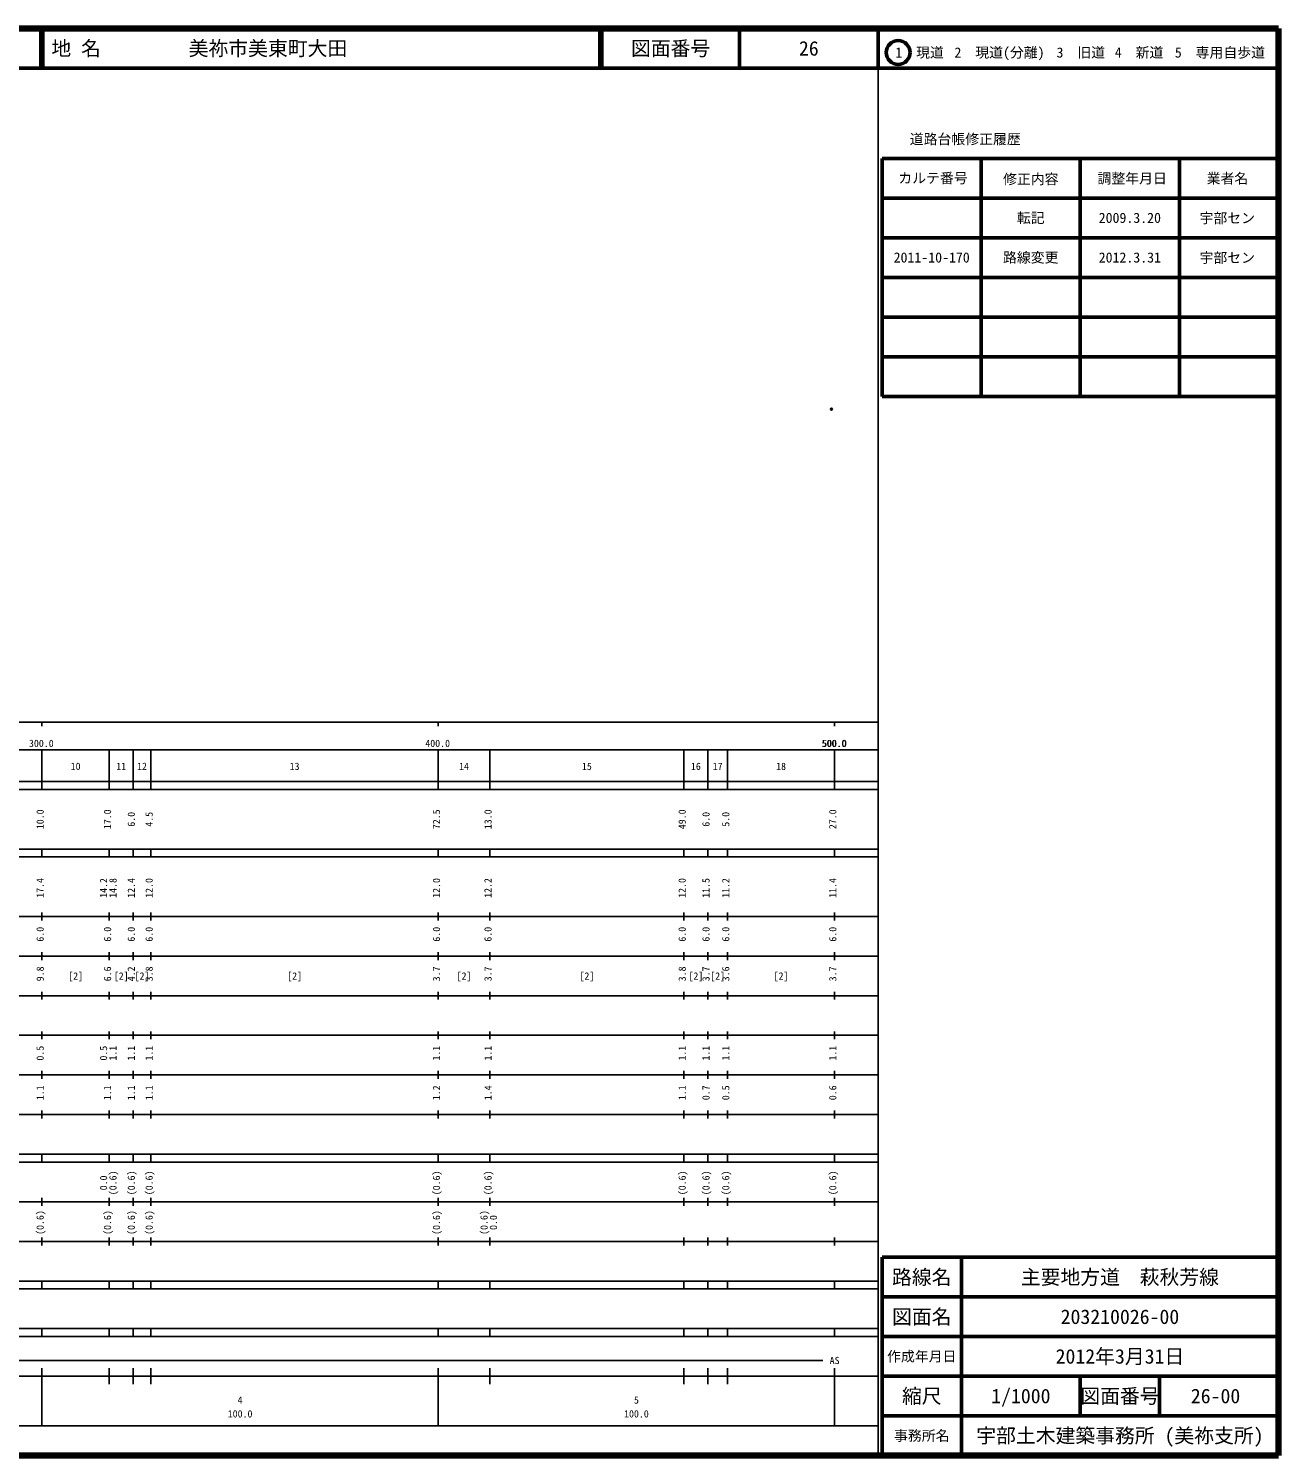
# Model space of a CAD drawing. Units: millimetres on the paper. Extents: x 40 to 680, y 20 to 380.
# Drawn here: x 364.6 to 680, y 20 to 380 of the extents above; entities that cross this region are included whole.
import ezdxf
from ezdxf.enums import TextEntityAlignment as Align

# ---------------------------------------------------------------- set-up
doc = ezdxf.new("R2010")
doc.units = ezdxf.units.MM
doc.header["$PDMODE"] = 32
doc.header["$PDSIZE"] = 0.5
doc.layers.add('M-OTRS', color=6, linetype='Continuous')
doc.layers.add('M-TTL-TXT', color=7, linetype='Continuous')
for name, color, linetype, lineweight in [('M-TTL', 2, 'Continuous', 140), ('M-TTL-BAND', 7, 'Continuous', 25), ('M-TTL-FRAM', 2, 'Continuous', 50), ('M-TTL-LINE', 7, 'Continuous', 50)]:
    doc.layers.add(name, color=color, linetype=linetype, lineweight=lineweight)
doc.styles.add('ＭＳ ゴシック', font='')
doc.styles.get('ＭＳ ゴシック').set_extended_font_data('MS Gothic')

msp = doc.modelspace()

# ---------------------------------------------------------------- linework, layer by layer
at = {"layer": 'M-OTRS'}
msp.add_point((567.203, 283.961), dxfattribs=at)
at = {"layer": 'M-TTL'}
for p, q in [((680, 380), (40, 380)), ((680, 20), (680, 380)), ((40, 20), (680, 20))]:
    msp.add_line(p, q, dxfattribs=at)
at = {"layer": 'M-TTL-BAND'}
for p, q in [((579, 20), (579, 370)), ((40, 205), (579, 205)), ((368, 205), (368, 204)), ((468, 205), (468, 204)), ((568, 205), (568, 204)), ((68, 198), (579, 198)), ((368, 188), (368, 198)), ((385, 188), (385, 198)), ((391, 188), (391, 198)), ((395.5, 188), (395.5, 198)), ((468, 188), (468, 198)), ((481, 188), (481, 198)), ((530, 188), (530, 198)), ((536, 188), (536, 198)), ((541, 188), (541, 198)), ((568, 188), (568, 198)), ((40, 190), (579, 190)), ((40, 188), (579, 188)), ((40, 173), (579, 173)), ((368, 171), (368, 173)), ((385, 171), (385, 173)), ((391, 171), (391, 173)), ((395.5, 171), (395.5, 173)), ((468, 171), (468, 173)), ((481, 171), (481, 173)), ((530, 171), (530, 173)), ((536, 171), (536, 173)), ((541, 171), (541, 173)), ((568, 171), (568, 173)), ((40, 171), (579, 171)), ((40, 156), (579, 156)), ((368, 155), (368, 157)), ((385, 155), (385, 157)), ((391, 155), (391, 157)), ((395.5, 155), (395.5, 157)), ((468, 155), (468, 157)), ((481, 155), (481, 157)), ((530, 155), (530, 157)), ((536, 155), (536, 157)), ((541, 155), (541, 157)), ((568, 155), (568, 157)), ((46, 146), (579, 146)), ((368, 145), (368, 147)), ((385, 145), (385, 147)), ((391, 145), (391, 147)), ((395.5, 145), (395.5, 147)), ((468, 145), (468, 147)), ((481, 145), (481, 147)), ((530, 145), (530, 147)), ((536, 145), (536, 147)), ((541, 145), (541, 147)), ((568, 145), (568, 147)), ((368, 135), (368, 137)), ((385, 135), (385, 137)), ((391, 135), (391, 137)), ((395.5, 135), (395.5, 137)), ((468, 135), (468, 137)), ((481, 135), (481, 137)), ((530, 135), (530, 137)), ((536, 135), (536, 137)), ((541, 135), (541, 137)), ((568, 135), (568, 137)), ((52, 136), (579, 136)), ((46, 126), (579, 126)), ((368, 125), (368, 127)), ((385, 125), (385, 127)), ((391, 125), (391, 127)), ((395.5, 125), (395.5, 127)), ((468, 125), (468, 127)), ((481, 125), (481, 127)), ((530, 125), (530, 127)), ((536, 125), (536, 127)), ((541, 125), (541, 127)), ((568, 125), (568, 127)), ((52, 116), (579, 116)), ((368, 115), (368, 117)), ((385, 115), (385, 117)), ((391, 115), (391, 117)), ((395.5, 115), (395.5, 117)), ((468, 115), (468, 117)), ((481, 115), (481, 117)), ((530, 115), (530, 117)), ((536, 115), (536, 117)), ((541, 115), (541, 117)), ((568, 115), (568, 117)), ((46, 106), (579, 106)), ((368, 105), (368, 107)), ((385, 105), (385, 107)), ((391, 105), (391, 107)), ((395.5, 105), (395.5, 107)), ((468, 105), (468, 107)), ((481, 105), (481, 107)), ((530, 105), (530, 107)), ((536, 105), (536, 107)), ((541, 105), (541, 107)), ((568, 105), (568, 107)), ((40, 96), (579, 96)), ((40, 94), (579, 94)), ((368, 94), (368, 96)), ((385, 94), (385, 96)), ((391, 94), (391, 96)), ((395.5, 94), (395.5, 96)), ((468, 94), (468, 96)), ((481, 94), (481, 96)), ((530, 94), (530, 96)), ((536, 94), (536, 96)), ((541, 94), (541, 96)), ((568, 94), (568, 96)), ((49, 84), (579, 84)), ((368, 83), (368, 85)), ((385, 83), (385, 85)), ((391, 83), (391, 85)), ((395.5, 83), (395.5, 85)), ((468, 83), (468, 85)), ((481, 83), (481, 85)), ((530, 83), (530, 85)), ((536, 83), (536, 85)), ((541, 83), (541, 85)), ((568, 83), (568, 85)), ((40, 74), (579, 74)), ((368, 73), (368, 75)), ((385, 73), (385, 75)), ((391, 73), (391, 75)), ((395.5, 73), (395.5, 75)), ((468, 73), (468, 75)), ((481, 73), (481, 75)), ((530, 73), (530, 75)), ((536, 73), (536, 75)), ((541, 73), (541, 75)), ((568, 73), (568, 75)), ((40, 64), (579, 64)), ((40, 62), (579, 62)), ((368, 62), (368, 64)), ((385, 62), (385, 64)), ((391, 62), (391, 64)), ((395.5, 62), (395.5, 64)), ((468, 62), (468, 64)), ((481, 62), (481, 64)), ((530, 62), (530, 64)), ((536, 62), (536, 64)), ((541, 62), (541, 64)), ((568, 62), (568, 64)), ((40, 52), (579, 52)), ((368, 50), (368, 52)), ((385, 50), (385, 52)), ((391, 50), (391, 52)), ((395.5, 50), (395.5, 52)), ((468, 50), (468, 52)), ((481, 50), (481, 52)), ((530, 50), (530, 52)), ((536, 50), (536, 52)), ((541, 50), (541, 52)), ((568, 50), (568, 52)), ((40, 50), (579, 50)), ((71, 44), (565, 44)), ((40, 40), (579, 40)), ((368, 27.5), (368, 42)), ((385, 38), (385, 42)), ((391, 38), (391, 42)), ((395.5, 38), (395.5, 42)), ((468, 27.5), (468, 42)), ((481, 38), (481, 42)), ((530, 38), (530, 42)), ((536, 38), (536, 42)), ((541, 38), (541, 42)), ((568, 27.5), (568, 42)), ((68, 27.5), (579, 27.5))]:
    msp.add_line(p, q, dxfattribs=at)
at = {"layer": 'M-TTL-FRAM'}
for p, q in [((580, 347.197), (580, 287.197)), ((580, 347.197), (680, 347.197)), ((580, 287.197), (680, 287.197)), ((680, 70), (580, 70)), ((580, 70), (580, 20))]:
    msp.add_line(p, q, dxfattribs=at)
at = {"layer": 'M-TTL-LINE'}
for p, q in [((367.75, 380), (367.75, 370)), ((368.25, 380), (368.25, 370)), ((508.747, 380), (508.747, 370)), ((509.247, 380), (509.247, 370)), ((543.997, 380), (543.997, 370)), ((579, 380), (579, 370)), ((40, 370), (680, 370)), ((605, 347.197), (605, 287.197)), ((630, 347.197), (630, 287.197)), ((655, 347.197), (655, 287.197)), ((580, 337.197), (680, 337.197)), ((580, 327.197), (680, 327.197)), ((580, 317.197), (680, 317.197)), ((580, 307.197), (680, 307.197)), ((580, 297.197), (680, 297.197)), ((600, 70), (600, 20)), ((680, 60), (580, 60)), ((680, 50), (580, 50)), ((680, 40), (580, 40)), ((630, 40), (630, 30)), ((650, 40), (650, 30)), ((680, 30), (580, 30))]:
    msp.add_line(p, q, dxfattribs=at)
msp.add_circle((584.031, 373.958), 3, dxfattribs=at)

# ---------------------------------------------------------------- texts
at = {"layer": 'M-TTL-BAND', "style": 'ＭＳ ゴシック'}
for s, p in [('300.0', (367.844, 198.195)), ('400.0', (467.844, 198.195)), ('500.0', (567.844, 198.195)), ('500.0', (568, 198.195)), ('10', (376.5, 192.405)), ('11', (388, 192.405)), ('12', (393.25, 192.405)), ('13', (431.75, 192.405)), ('14', (474.5, 192.405)), ('15', (505.5, 192.405)), ('16', (533, 192.405)), ('17', (538.5, 192.405)), ('18', (554.5, 192.405)), ('[2]', (376.5, 139.5)), ('[2]', (388, 139.5)), ('[2]', (393.25, 139.5)), ('[2]', (431.75, 139.5)), ('[2]', (474.5, 139.5)), ('[2]', (505.5, 139.5)), ('[2]', (533, 139.5)), ('[2]', (538.5, 139.5)), ('[2]', (554.5, 139.5)), ('AS', (568, 42.5)), ('4', (418, 32.523)), ('5', (518, 32.523)), ('100.0', (418, 29.033)), ('100.0', (518, 29.033))]:
    msp.add_text(s, height=1.833, dxfattribs=at).set_placement(p, align=Align.BOTTOM_CENTER)
for s, p in [('10.0', (369, 180.5)), ('17.0', (386, 180.5)), ('6.0', (392, 180.5)), ('4.5', (396.5, 180.5)), ('72.5', (469, 180.5)), ('13.0', (482, 180.5)), ('49.0', (531, 180.5)), ('6.0', (537, 180.5)), ('5.0', (542, 180.5)), ('27.0', (569, 180.5)), ('17.4', (369, 163.174)), ('14.2', (385, 163.174)), ('14.8', (387.37, 163.174)), ('12.4', (392, 163.174)), ('12.0', (396.5, 163.174)), ('12.0', (469, 163.174)), ('12.2', (482, 163.174)), ('12.0', (531, 163.174)), ('11.5', (537, 163.174)), ('11.2', (542, 163.174)), ('11.4', (569, 163.174)), ('6.0', (369, 151.5)), ('6.0', (386, 151.5)), ('6.0', (392, 151.5)), ('6.0', (396.5, 151.5)), ('6.0', (469, 151.5)), ('6.0', (482, 151.5)), ('6.0', (531, 151.5)), ('6.0', (537, 151.5)), ('6.0', (542, 151.5)), ('6.0', (569, 151.5)), ('9.8', (369, 141.5)), ('6.6', (386, 141.5)), ('4.2', (392, 141.5)), ('3.8', (396.5, 141.5)), ('3.7', (469, 141.5)), ('3.7', (482, 141.5)), ('3.8', (531, 141.5)), ('3.7', (537, 141.5)), ('3.6', (542, 141.5)), ('3.7', (569, 141.5)), ('0.5', (369, 121.5)), ('0.5', (385, 121.5)), ('1.1', (387.37, 121.5)), ('1.1', (392, 121.5)), ('1.1', (396.5, 121.5)), ('1.1', (469, 121.5)), ('1.1', (482, 121.5)), ('1.1', (531, 121.5)), ('1.1', (537, 121.5)), ('1.1', (542, 121.5)), ('1.1', (569, 121.5)), ('1.1', (369, 111.5)), ('1.1', (386, 111.5)), ('1.1', (392, 111.5)), ('1.1', (396.5, 111.5)), ('1.2', (469, 111.5)), ('1.4', (482, 111.5)), ('1.1', (531, 111.5)), ('0.7', (537, 111.5)), ('0.5', (542, 111.5)), ('0.6', (569, 111.5)), ('0.0', (385, 88.764)), ('(0.6)', (387.37, 88.764)), ('(0.6)', (392, 88.764)), ('(0.6)', (396.5, 88.764)), ('(0.6)', (469, 88.764)), ('(0.6)', (482, 88.764)), ('(0.6)', (531, 88.764)), ('(0.6)', (537, 88.764)), ('(0.6)', (542, 88.764)), ('(0.6)', (569, 88.764)), ('(0.6)', (369, 78.764)), ('(0.6)', (386, 78.764)), ('(0.6)', (392, 78.764)), ('(0.6)', (396.5, 78.764)), ('(0.6)', (469, 78.764)), ('(0.6)', (481, 78.764)), ('0.0', (483.37, 78.764))]:
    msp.add_text(s, height=1.833, rotation=90, dxfattribs=at).set_placement(p, align=Align.BOTTOM_CENTER)
at = {"layer": 'M-TTL-TXT', "style": 'ＭＳ ゴシック'}
for s, p in [('地 名', (370.38, 375)), ('美祢市美東町大田', (405.024, 375))]:
    msp.add_text(s, height=3.666, dxfattribs=at).set_placement(p, align=Align.MIDDLE_LEFT)
for s, height, p in [('図面番号', 3.666, (526.622, 375)), ('26', 3.666, (561.497, 375)), ('1\u3000現道', 2.566, (589.448, 373.958)), ('2\u3000現道(分離)', 2.566, (609.619, 373.958)), ('3\u3000旧道', 2.566, (630.121, 373.958)), ('4\u3000新道', 2.566, (644.824, 373.958)), ('5\u3000専用自歩道', 2.566, (665.228, 373.958)), ('道路台帳修正履歴', 2.566, (600.968, 352.113)), ('カルテ番号', 2.566, (592.839, 342.277)), ('修正内容', 2.566, (617.509, 342.023)), ('調整年月日', 2.566, (643.089, 342.197)), ('業者名', 2.566, (667.134, 342.197)), ('転記', 2.566, (617.5, 332.245)), ('2009.3.20', 2.566, (642.5, 332.245)), ('宇部セン', 2.566, (667.077, 332.189)), ('2011-10-170', 2.566, (592.5, 322.245)), ('路線変更', 2.566, (617.5, 322.245)), ('2012.3.31', 2.566, (642.5, 322.245)), ('宇部セン', 2.566, (667.077, 322.189)), ('路線名', 3.666, (590, 65)), ('路線名', 3.666, (590, 65)), ('主要地方道\u3000萩秋芳線', 3.666, (640, 65)), ('図面名', 3.666, (590, 55)), ('図面名', 3.666, (590, 55)), ('203210026-00', 3.666, (640, 55)), ('2012年3月31日', 3.666, (640, 45)), ('作成年月日', 2.566, (590, 45)), ('作成年月日', 2.566, (590, 45)), ('縮尺', 3.666, (590, 35)), ('縮尺', 3.666, (590, 35)), ('1/1000', 3.666, (615, 35)), ('図面番号', 3.666, (640, 35)), ('図面番号', 3.666, (640, 35)), ('26-00', 3.666, (664.125, 35)), ('事務所名', 2.566, (590, 25)), ('事務所名', 2.566, (590, 25)), ('宇部土木建築事務所 (美祢支所)', 3.666, (640, 25))]:
    msp.add_text(s, height=height, dxfattribs=at).set_placement(p, align=Align.MIDDLE_CENTER)

doc.saveas('drawing.dxf')
